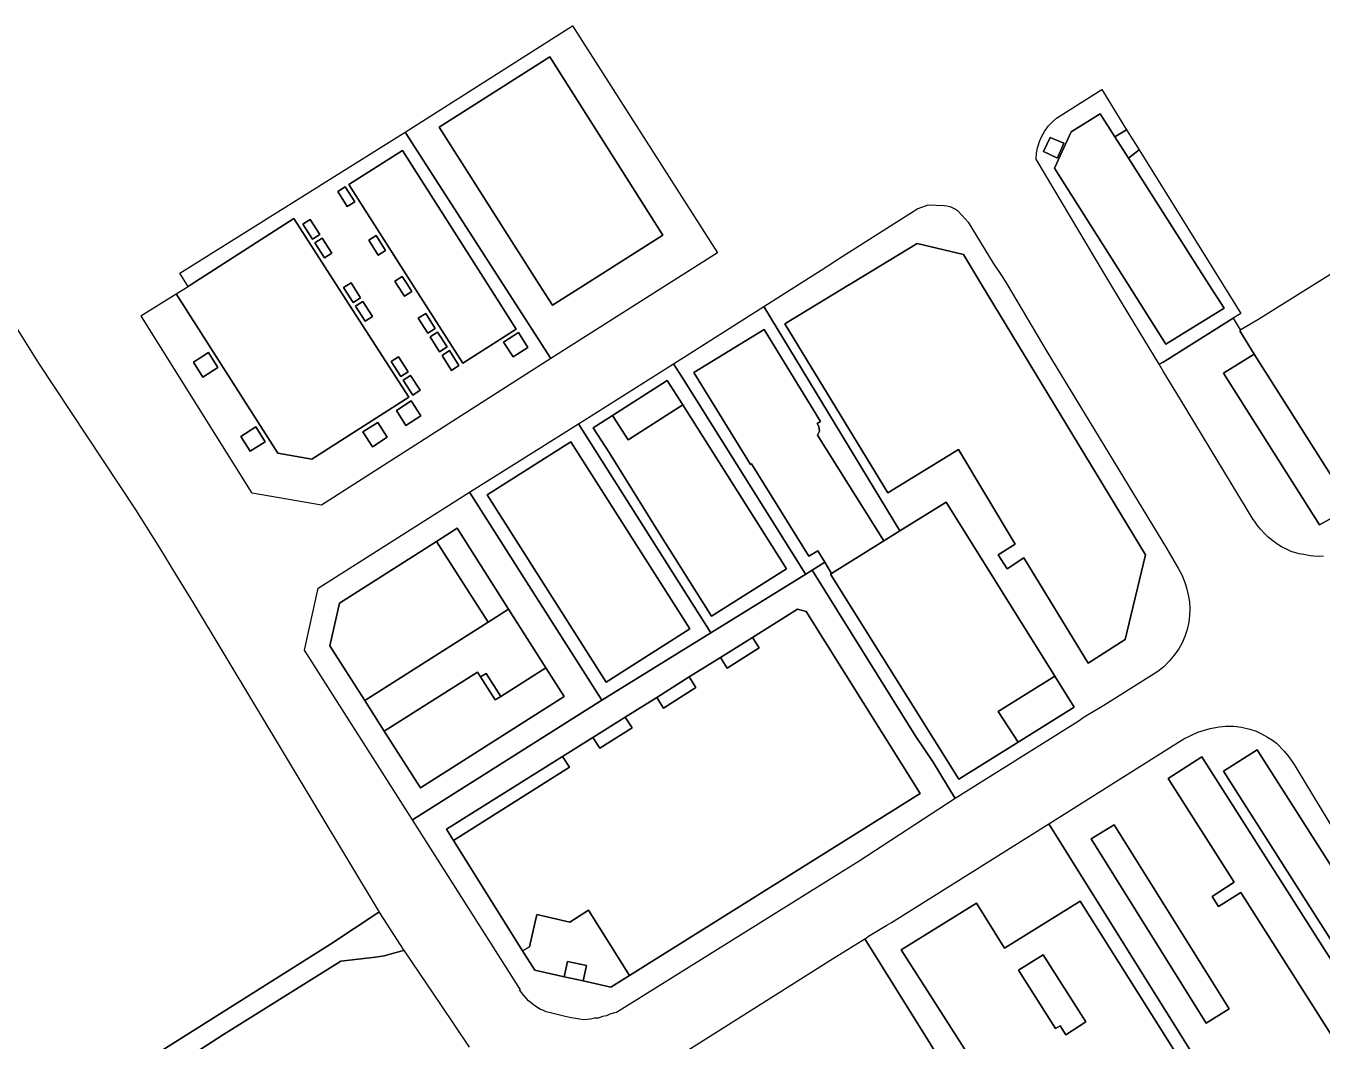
# Model space of a CAD drawing. Header units: millimetres. Extents: x 1888 to 2040, y 1705 to 1894.
# Drawn here: x 1930.5626 to 1930.8554, y 1832.5564 to 1832.7857 of the extents above; entities that cross this region are included whole.
import ezdxf

# ---------------------------------------------------------------- set-up
doc = ezdxf.new("R2010")
doc.units = ezdxf.units.MM

msp = doc.modelspace()

# ---------------------------------------------------------------- linework, layer by layer
for p, q in [((1930.64824, 1832.76168), (1930.68604, 1832.78571)), ((1930.64824, 1832.76168), (1930.68604, 1832.78571)), ((1930.68604, 1832.78571), (1930.71883, 1832.73449)), ((1930.68604, 1832.78571), (1930.71883, 1832.73449)), ((1930.65597, 1832.76284), (1930.68094, 1832.77871)), ((1930.68094, 1832.77871), (1930.65597, 1832.76284)), ((1930.68094, 1832.77871), (1930.7065, 1832.73847)), ((1930.7065, 1832.73847), (1930.68094, 1832.77871)), ((1930.80215, 1832.76919), (1930.8056, 1832.77132)), ((1930.80215, 1832.76919), (1930.8056, 1832.77132)), ((1930.8056, 1832.77132), (1930.81122, 1832.76224)), ((1930.8056, 1832.77132), (1930.81122, 1832.76224)), ((1930.79543, 1832.76488), (1930.80215, 1832.76919)), ((1930.79543, 1832.76488), (1930.80215, 1832.76919)), ((1930.79353, 1832.76308), (1930.79455, 1832.76415)), ((1930.79353, 1832.76308), (1930.79455, 1832.76415)), ((1930.79455, 1832.76415), (1930.79543, 1832.76488)), ((1930.79455, 1832.76415), (1930.79543, 1832.76488)), ((1930.79871, 1832.7618), (1930.80527, 1832.76583)), ((1930.80527, 1832.76583), (1930.79871, 1832.7618)), ((1930.80527, 1832.76583), (1930.80854, 1832.76068)), ((1930.80854, 1832.76068), (1930.80527, 1832.76583)), ((1930.59739, 1832.72989), (1930.64824, 1832.76168)), ((1930.59739, 1832.72989), (1930.64824, 1832.76168)), ((1930.64824, 1832.76168), (1930.67042, 1832.72731)), ((1930.67042, 1832.72731), (1930.64824, 1832.76168)), ((1930.64824, 1832.76168), (1930.67042, 1832.72731)), ((1930.67042, 1832.72731), (1930.64824, 1832.76168)), ((1930.67855, 1832.72731), (1930.65597, 1832.76284)), ((1930.65597, 1832.76284), (1930.67855, 1832.72731)), ((1930.79193, 1832.7605), (1930.7927, 1832.76184)), ((1930.79193, 1832.7605), (1930.7927, 1832.76184)), ((1930.7927, 1832.76184), (1930.79353, 1832.76308)), ((1930.7927, 1832.76184), (1930.79353, 1832.76308)), ((1930.79496, 1832.75355), (1930.79871, 1832.7618)), ((1930.79871, 1832.7618), (1930.79496, 1832.75355)), ((1930.81122, 1832.76224), (1930.80854, 1832.76068)), ((1930.80854, 1832.76068), (1930.81122, 1832.76224)), ((1930.81122, 1832.76224), (1930.81405, 1832.75769)), ((1930.81122, 1832.76224), (1930.81405, 1832.75769)), ((1930.79091, 1832.75695), (1930.79111, 1832.75815)), ((1930.79091, 1832.75695), (1930.79111, 1832.75815)), ((1930.79111, 1832.75815), (1930.79134, 1832.75885)), ((1930.79111, 1832.75815), (1930.79134, 1832.75885)), ((1930.79134, 1832.75885), (1930.79152, 1832.75957)), ((1930.79134, 1832.75885), (1930.79152, 1832.75957)), ((1930.79152, 1832.75957), (1930.79193, 1832.7605)), ((1930.79152, 1832.75957), (1930.79193, 1832.7605)), ((1930.79245, 1832.75738), (1930.79398, 1832.76049)), ((1930.79398, 1832.76049), (1930.79245, 1832.75738)), ((1930.79398, 1832.76049), (1930.79399, 1832.76052)), ((1930.79399, 1832.76052), (1930.79398, 1832.76049)), ((1930.79399, 1832.76052), (1930.79705, 1832.75924)), ((1930.79705, 1832.75924), (1930.79399, 1832.76052)), ((1930.79705, 1832.75924), (1930.79561, 1832.7559)), ((1930.79561, 1832.7559), (1930.79705, 1832.75924)), ((1930.80854, 1832.76068), (1930.81163, 1832.75583)), ((1930.81163, 1832.75583), (1930.80854, 1832.76068)), ((1930.63558, 1832.74992), (1930.64768, 1832.75761)), ((1930.64768, 1832.75761), (1930.63558, 1832.74992)), ((1930.64768, 1832.75761), (1930.66695, 1832.72731)), ((1930.66695, 1832.72731), (1930.64768, 1832.75761)), ((1930.79082, 1832.7556), (1930.79091, 1832.75695)), ((1930.79082, 1832.7556), (1930.79091, 1832.75695)), ((1930.80607, 1832.72996), (1930.79082, 1832.7556)), ((1930.80607, 1832.72996), (1930.79082, 1832.7556)), ((1930.7955, 1832.75594), (1930.79245, 1832.75738)), ((1930.79245, 1832.75738), (1930.7955, 1832.75594)), ((1930.79561, 1832.7559), (1930.7955, 1832.75594)), ((1930.7955, 1832.75594), (1930.79561, 1832.7559)), ((1930.81163, 1832.75583), (1930.81405, 1832.75769)), ((1930.81405, 1832.75769), (1930.81163, 1832.75583)), ((1930.81163, 1832.75583), (1930.82983, 1832.72731)), ((1930.82983, 1832.72731), (1930.81163, 1832.75583)), ((1930.81405, 1832.75769), (1930.83295, 1832.72731)), ((1930.81405, 1832.75769), (1930.83295, 1832.72731)), ((1930.81155, 1832.72731), (1930.79496, 1832.75355)), ((1930.79496, 1832.75355), (1930.81155, 1832.72731)), ((1930.63474, 1832.74938), (1930.63306, 1832.74831)), ((1930.63306, 1832.74831), (1930.63474, 1832.74938)), ((1930.63688, 1832.74601), (1930.63474, 1832.74938)), ((1930.63474, 1832.74938), (1930.63688, 1832.74601)), ((1930.64996, 1832.72731), (1930.63558, 1832.74992)), ((1930.63558, 1832.74992), (1930.64996, 1832.72731)), ((1930.63306, 1832.74831), (1930.6352, 1832.74494)), ((1930.6352, 1832.74494), (1930.63306, 1832.74831)), ((1930.6352, 1832.74494), (1930.63688, 1832.74601)), ((1930.63688, 1832.74601), (1930.6352, 1832.74494)), ((1930.74695, 1832.73366), (1930.76409, 1832.74446)), ((1930.74695, 1832.73366), (1930.76409, 1832.74446)), ((1930.76409, 1832.74446), (1930.76418, 1832.74449)), ((1930.76409, 1832.74446), (1930.76418, 1832.74449)), ((1930.76418, 1832.74449), (1930.76641, 1832.74528)), ((1930.76418, 1832.74449), (1930.76641, 1832.74528)), ((1930.76641, 1832.74528), (1930.77002, 1832.74514)), ((1930.76641, 1832.74528), (1930.77002, 1832.74514)), ((1930.77002, 1832.74514), (1930.77061, 1832.7451)), ((1930.77002, 1832.74514), (1930.77061, 1832.7451)), ((1930.77061, 1832.7451), (1930.77133, 1832.74493)), ((1930.77061, 1832.7451), (1930.77133, 1832.74493)), ((1930.77133, 1832.74493), (1930.77186, 1832.74472)), ((1930.77133, 1832.74493), (1930.77186, 1832.74472)), ((1930.77186, 1832.74472), (1930.7723, 1832.74449)), ((1930.77186, 1832.74472), (1930.7723, 1832.74449)), ((1930.7723, 1832.74449), (1930.7726, 1832.74431)), ((1930.7723, 1832.74449), (1930.7726, 1832.74431)), ((1930.7726, 1832.74431), (1930.77302, 1832.74399)), ((1930.7726, 1832.74431), (1930.77302, 1832.74399)), ((1930.77302, 1832.74399), (1930.77407, 1832.7429)), ((1930.77302, 1832.74399), (1930.77407, 1832.7429)), ((1930.59991, 1832.72731), (1930.62311, 1832.74223)), ((1930.62311, 1832.74223), (1930.59991, 1832.72731)), ((1930.62311, 1832.74223), (1930.63272, 1832.72731)), ((1930.63272, 1832.72731), (1930.62311, 1832.74223)), ((1930.62515, 1832.74091), (1930.62683, 1832.74198)), ((1930.62683, 1832.74198), (1930.62515, 1832.74091)), ((1930.62732, 1832.73754), (1930.62515, 1832.74091)), ((1930.62515, 1832.74091), (1930.62732, 1832.73754)), ((1930.62683, 1832.74198), (1930.629, 1832.73861)), ((1930.629, 1832.73861), (1930.62683, 1832.74198)), ((1930.77407, 1832.7429), (1930.77546, 1832.74137)), ((1930.77407, 1832.7429), (1930.77546, 1832.74137)), ((1930.77546, 1832.74137), (1930.78109, 1832.73214)), ((1930.77546, 1832.74137), (1930.78109, 1832.73214)), ((1930.629, 1832.73861), (1930.62732, 1832.73754)), ((1930.62732, 1832.73754), (1930.629, 1832.73861)), ((1930.62954, 1832.73777), (1930.62786, 1832.7367)), ((1930.62786, 1832.7367), (1930.62954, 1832.73777)), ((1930.63171, 1832.7344), (1930.62954, 1832.73777)), ((1930.62954, 1832.73777), (1930.63171, 1832.7344)), ((1930.64172, 1832.7384), (1930.64004, 1832.73733)), ((1930.64004, 1832.73733), (1930.64172, 1832.7384)), ((1930.64004, 1832.73733), (1930.64219, 1832.73395)), ((1930.64219, 1832.73395), (1930.64004, 1832.73733)), ((1930.64387, 1832.73502), (1930.64172, 1832.7384)), ((1930.64172, 1832.7384), (1930.64387, 1832.73502)), ((1930.7065, 1832.73847), (1930.68895, 1832.72731)), ((1930.68895, 1832.72731), (1930.7065, 1832.73847)), ((1930.62786, 1832.7367), (1930.63003, 1832.73333)), ((1930.63003, 1832.73333), (1930.62786, 1832.7367)), ((1930.63003, 1832.73333), (1930.63171, 1832.7344)), ((1930.63171, 1832.7344), (1930.63003, 1832.73333)), ((1930.64219, 1832.73395), (1930.64387, 1832.73502)), ((1930.64387, 1832.73502), (1930.64219, 1832.73395)), ((1930.71883, 1832.73449), (1930.70751, 1832.72731)), ((1930.71883, 1832.73449), (1930.70751, 1832.72731)), ((1930.74917, 1832.72757), (1930.76396, 1832.73655)), ((1930.76396, 1832.73655), (1930.74917, 1832.72757)), ((1930.76396, 1832.73655), (1930.77436, 1832.73408)), ((1930.77436, 1832.73408), (1930.76396, 1832.73655)), ((1930.74225, 1832.73057), (1930.74695, 1832.73366)), ((1930.74225, 1832.73057), (1930.74695, 1832.73366)), ((1930.77436, 1832.73408), (1930.77847, 1832.72731)), ((1930.77847, 1832.72731), (1930.77436, 1832.73408)), ((1930.78109, 1832.73214), (1930.78327, 1832.72891)), ((1930.78109, 1832.73214), (1930.78327, 1832.72891)), ((1930.59898, 1832.72731), (1930.59739, 1832.72989)), ((1930.59898, 1832.72731), (1930.59739, 1832.72989)), ((1930.64762, 1832.72913), (1930.64594, 1832.72806)), ((1930.64594, 1832.72806), (1930.64762, 1832.72913)), ((1930.64877, 1832.72731), (1930.64762, 1832.72913)), ((1930.64762, 1832.72913), (1930.64877, 1832.72731)), ((1930.73711, 1832.72731), (1930.74225, 1832.73057)), ((1930.73711, 1832.72731), (1930.74225, 1832.73057)), ((1930.78327, 1832.72891), (1930.78422, 1832.72731)), ((1930.78327, 1832.72891), (1930.78422, 1832.72731)), ((1930.80767, 1832.72731), (1930.80607, 1832.72996)), ((1930.80767, 1832.72731), (1930.80607, 1832.72996)), ((1930.85355, 1832.72731), (1930.85773, 1832.72991)), ((1930.85355, 1832.72731), (1930.85773, 1832.72991)), ((1930.59658, 1832.72517), (1930.59924, 1832.72688)), ((1930.59658, 1832.72517), (1930.59924, 1832.72688)), ((1930.59924, 1832.72688), (1930.59898, 1832.72731)), ((1930.59924, 1832.72688), (1930.59898, 1832.72731)), ((1930.59924, 1832.72688), (1930.59991, 1832.72731)), ((1930.59991, 1832.72731), (1930.59924, 1832.72688)), ((1930.63272, 1832.72731), (1930.64912, 1832.70185)), ((1930.64912, 1832.70185), (1930.63272, 1832.72731)), ((1930.63547, 1832.72731), (1930.63436, 1832.7266)), ((1930.63436, 1832.7266), (1930.63547, 1832.72731)), ((1930.63436, 1832.7266), (1930.63652, 1832.72324)), ((1930.63652, 1832.72324), (1930.63436, 1832.7266)), ((1930.63604, 1832.72767), (1930.63547, 1832.72731)), ((1930.63547, 1832.72731), (1930.63604, 1832.72767)), ((1930.63627, 1832.72731), (1930.63604, 1832.72767)), ((1930.63604, 1832.72767), (1930.63627, 1832.72731)), ((1930.6382, 1832.72431), (1930.63627, 1832.72731)), ((1930.63627, 1832.72731), (1930.6382, 1832.72431)), ((1930.64594, 1832.72806), (1930.64642, 1832.72731)), ((1930.64642, 1832.72731), (1930.64594, 1832.72806)), ((1930.64642, 1832.72731), (1930.64809, 1832.72468)), ((1930.64809, 1832.72468), (1930.64642, 1832.72731)), ((1930.64809, 1832.72468), (1930.64977, 1832.72574)), ((1930.64977, 1832.72574), (1930.64809, 1832.72468)), ((1930.64977, 1832.72574), (1930.64877, 1832.72731)), ((1930.64877, 1832.72731), (1930.64977, 1832.72574)), ((1930.66127, 1832.70952), (1930.64996, 1832.72731)), ((1930.64996, 1832.72731), (1930.66127, 1832.70952)), ((1930.66695, 1832.72731), (1930.67337, 1832.71721)), ((1930.67337, 1832.71721), (1930.66695, 1832.72731)), ((1930.67042, 1832.72731), (1930.68119, 1832.71062)), ((1930.68119, 1832.71062), (1930.67042, 1832.72731)), ((1930.67042, 1832.72731), (1930.68119, 1832.71062)), ((1930.68119, 1832.71062), (1930.67042, 1832.72731)), ((1930.68154, 1832.7226), (1930.67855, 1832.72731)), ((1930.67855, 1832.72731), (1930.68154, 1832.7226)), ((1930.70751, 1832.72731), (1930.68119, 1832.71062)), ((1930.70751, 1832.72731), (1930.68119, 1832.71062)), ((1930.68895, 1832.72731), (1930.68154, 1832.7226)), ((1930.68154, 1832.7226), (1930.68895, 1832.72731)), ((1930.72927, 1832.72234), (1930.73711, 1832.72731)), ((1930.72927, 1832.72234), (1930.73711, 1832.72731)), ((1930.73405, 1832.7184), (1930.74867, 1832.72727)), ((1930.74867, 1832.72727), (1930.73405, 1832.7184)), ((1930.74867, 1832.72727), (1930.74874, 1832.72731)), ((1930.74874, 1832.72731), (1930.74867, 1832.72727)), ((1930.74874, 1832.72731), (1930.74917, 1832.72757)), ((1930.74917, 1832.72757), (1930.74874, 1832.72731)), ((1930.77847, 1832.72731), (1930.81549, 1832.66625)), ((1930.81549, 1832.66625), (1930.77847, 1832.72731)), ((1930.78422, 1832.72731), (1930.79323, 1832.71218)), ((1930.78422, 1832.72731), (1930.79323, 1832.71218)), ((1930.81179, 1832.72047), (1930.80767, 1832.72731)), ((1930.81179, 1832.72047), (1930.80767, 1832.72731)), ((1930.82008, 1832.71383), (1930.81155, 1832.72731)), ((1930.81155, 1832.72731), (1930.82008, 1832.71383)), ((1930.82983, 1832.72731), (1930.83324, 1832.72196)), ((1930.83324, 1832.72196), (1930.82983, 1832.72731)), ((1930.83295, 1832.72731), (1930.83701, 1832.72079)), ((1930.83295, 1832.72731), (1930.83701, 1832.72079)), ((1930.84085, 1832.71941), (1930.85355, 1832.72731)), ((1930.84085, 1832.71941), (1930.85355, 1832.72731)), ((1930.5886, 1832.72025), (1930.59658, 1832.72517)), ((1930.5886, 1832.72025), (1930.59658, 1832.72517)), ((1930.61949, 1832.68917), (1930.59658, 1832.72517)), ((1930.59658, 1832.72517), (1930.61949, 1832.68917)), ((1930.63652, 1832.72324), (1930.6382, 1832.72431)), ((1930.6382, 1832.72431), (1930.63652, 1832.72324)), ((1930.63874, 1832.72347), (1930.63706, 1832.7224)), ((1930.63706, 1832.7224), (1930.63874, 1832.72347)), ((1930.64091, 1832.72011), (1930.63874, 1832.72347)), ((1930.63874, 1832.72347), (1930.64091, 1832.72011)), ((1930.5887, 1832.72009), (1930.5886, 1832.72025)), ((1930.5887, 1832.72009), (1930.5886, 1832.72025)), ((1930.61369, 1832.68017), (1930.5887, 1832.72009)), ((1930.61369, 1832.68017), (1930.5887, 1832.72009)), ((1930.63706, 1832.7224), (1930.63922, 1832.71904)), ((1930.63922, 1832.71904), (1930.63706, 1832.7224)), ((1930.63922, 1832.71904), (1930.64091, 1832.72011)), ((1930.64091, 1832.72011), (1930.63922, 1832.71904)), ((1930.65292, 1832.72078), (1930.65124, 1832.71971)), ((1930.65124, 1832.71971), (1930.65292, 1832.72078)), ((1930.65124, 1832.71971), (1930.65338, 1832.71633)), ((1930.65338, 1832.71633), (1930.65124, 1832.71971)), ((1930.65506, 1832.7174), (1930.65292, 1832.72078)), ((1930.65292, 1832.72078), (1930.65506, 1832.7174)), ((1930.70885, 1832.70941), (1930.72927, 1832.72234)), ((1930.70885, 1832.70941), (1930.72927, 1832.72234)), ((1930.76004, 1832.67167), (1930.72927, 1832.72234)), ((1930.72927, 1832.72234), (1930.76004, 1832.67167)), ((1930.76004, 1832.67167), (1930.72927, 1832.72234)), ((1930.72927, 1832.72234), (1930.76004, 1832.67167)), ((1930.81856, 1832.70929), (1930.81179, 1832.72047)), ((1930.81856, 1832.70929), (1930.81179, 1832.72047)), ((1930.83324, 1832.72196), (1930.82008, 1832.71383)), ((1930.82008, 1832.71383), (1930.83324, 1832.72196)), ((1930.83528, 1832.71973), (1930.82043, 1832.7104)), ((1930.82043, 1832.7104), (1930.83528, 1832.71973)), ((1930.83528, 1832.71973), (1930.82043, 1832.7104)), ((1930.82043, 1832.7104), (1930.83528, 1832.71973)), ((1930.83701, 1832.72079), (1930.83528, 1832.71973)), ((1930.83701, 1832.72079), (1930.83528, 1832.71973)), ((1930.83528, 1832.71973), (1930.83691, 1832.71709)), ((1930.83528, 1832.71973), (1930.83691, 1832.71709)), ((1930.56019, 1832.71796), (1930.56544, 1832.70954)), ((1930.56019, 1832.71796), (1930.56544, 1832.70954)), ((1930.65338, 1832.71633), (1930.65506, 1832.7174)), ((1930.65506, 1832.7174), (1930.65338, 1832.71633)), ((1930.67337, 1832.71721), (1930.66127, 1832.70952)), ((1930.66127, 1832.70952), (1930.67337, 1832.71721)), ((1930.7135, 1832.70739), (1930.72934, 1832.71711)), ((1930.72934, 1832.71711), (1930.7135, 1832.70739)), ((1930.72934, 1832.71711), (1930.74211, 1832.69639)), ((1930.74211, 1832.69639), (1930.72934, 1832.71711)), ((1930.7573, 1832.68022), (1930.73405, 1832.7184)), ((1930.73405, 1832.7184), (1930.7573, 1832.68022)), ((1930.83677, 1832.71686), (1930.83696, 1832.71699)), ((1930.83696, 1832.71699), (1930.83677, 1832.71686)), ((1930.84008, 1832.71155), (1930.83677, 1832.71686)), ((1930.83677, 1832.71686), (1930.84008, 1832.71155)), ((1930.83691, 1832.71709), (1930.84085, 1832.71941)), ((1930.83691, 1832.71709), (1930.84085, 1832.71941)), ((1930.83696, 1832.71699), (1930.83691, 1832.71709)), ((1930.83691, 1832.71709), (1930.83696, 1832.71699)), ((1930.6556, 1832.71656), (1930.65392, 1832.71549)), ((1930.65392, 1832.71549), (1930.6556, 1832.71656)), ((1930.65392, 1832.71549), (1930.65606, 1832.71213)), ((1930.65606, 1832.71213), (1930.65392, 1832.71549)), ((1930.65775, 1832.71319), (1930.6556, 1832.71656)), ((1930.6556, 1832.71656), (1930.65775, 1832.71319)), ((1930.67385, 1832.71646), (1930.67048, 1832.71431)), ((1930.67048, 1832.71431), (1930.67385, 1832.71646)), ((1930.67048, 1832.71431), (1930.67264, 1832.71094)), ((1930.67264, 1832.71094), (1930.67048, 1832.71431)), ((1930.67601, 1832.71309), (1930.67385, 1832.71646)), ((1930.67385, 1832.71646), (1930.67601, 1832.71309)), ((1930.60383, 1832.71193), (1930.60045, 1832.70978)), ((1930.60045, 1832.70978), (1930.60383, 1832.71193)), ((1930.60598, 1832.70855), (1930.60383, 1832.71193)), ((1930.60383, 1832.71193), (1930.60598, 1832.70855)), ((1930.6468, 1832.71097), (1930.64511, 1832.70989)), ((1930.64511, 1832.70989), (1930.6468, 1832.71097)), ((1930.64897, 1832.7076), (1930.6468, 1832.71097)), ((1930.6468, 1832.71097), (1930.64897, 1832.7076)), ((1930.65606, 1832.71213), (1930.65775, 1832.71319)), ((1930.65775, 1832.71319), (1930.65606, 1832.71213)), ((1930.65829, 1832.71236), (1930.6566, 1832.71128)), ((1930.6566, 1832.71128), (1930.65829, 1832.71236)), ((1930.6566, 1832.71128), (1930.65874, 1832.70791)), ((1930.65874, 1832.70791), (1930.6566, 1832.71128)), ((1930.66043, 1832.70899), (1930.65829, 1832.71236)), ((1930.65829, 1832.71236), (1930.66043, 1832.70899)), ((1930.67264, 1832.71094), (1930.67601, 1832.71309)), ((1930.67601, 1832.71309), (1930.67264, 1832.71094)), ((1930.79323, 1832.71218), (1930.82024, 1832.66773)), ((1930.79323, 1832.71218), (1930.82024, 1832.66773)), ((1930.84008, 1832.71155), (1930.83315, 1832.70728)), ((1930.83315, 1832.70728), (1930.84008, 1832.71155)), ((1930.86196, 1832.67697), (1930.84008, 1832.71155)), ((1930.84008, 1832.71155), (1930.86196, 1832.67697)), ((1930.56544, 1832.70954), (1930.5873, 1832.67654)), ((1930.56544, 1832.70954), (1930.5873, 1832.67654)), ((1930.60045, 1832.70978), (1930.6026, 1832.7064)), ((1930.6026, 1832.7064), (1930.60045, 1832.70978)), ((1930.6026, 1832.7064), (1930.60598, 1832.70855)), ((1930.60598, 1832.70855), (1930.6026, 1832.7064)), ((1930.68119, 1832.71062), (1930.62937, 1832.67745)), ((1930.68119, 1832.71062), (1930.62937, 1832.67745)), ((1930.64511, 1832.70989), (1930.64728, 1832.70653)), ((1930.64728, 1832.70653), (1930.64511, 1832.70989)), ((1930.65874, 1832.70791), (1930.66043, 1832.70899)), ((1930.66043, 1832.70899), (1930.65874, 1832.70791)), ((1930.68745, 1832.69585), (1930.70885, 1832.70941)), ((1930.68745, 1832.69585), (1930.70885, 1832.70941)), ((1930.70885, 1832.70941), (1930.71094, 1832.70623)), ((1930.71094, 1832.70623), (1930.70885, 1832.70941)), ((1930.70885, 1832.70941), (1930.71094, 1832.70623)), ((1930.71094, 1832.70623), (1930.70885, 1832.70941)), ((1930.81948, 1832.70973), (1930.81856, 1832.70929)), ((1930.81856, 1832.70929), (1930.81948, 1832.70973)), ((1930.81948, 1832.70973), (1930.81856, 1832.70929)), ((1930.81856, 1832.70929), (1930.81948, 1832.70973)), ((1930.8195, 1832.7077), (1930.81856, 1832.70929)), ((1930.8195, 1832.7077), (1930.81856, 1832.70929)), ((1930.82043, 1832.7104), (1930.81948, 1832.70973)), ((1930.81948, 1832.70973), (1930.82043, 1832.7104)), ((1930.82043, 1832.7104), (1930.81948, 1832.70973)), ((1930.81948, 1832.70973), (1930.82043, 1832.7104)), ((1930.64728, 1832.70653), (1930.64897, 1832.7076)), ((1930.64897, 1832.7076), (1930.64728, 1832.70653)), ((1930.64951, 1832.70677), (1930.64782, 1832.70569)), ((1930.64782, 1832.70569), (1930.64951, 1832.70677)), ((1930.64782, 1832.70569), (1930.64998, 1832.70233)), ((1930.64998, 1832.70233), (1930.64782, 1832.70569)), ((1930.65167, 1832.70341), (1930.64951, 1832.70677)), ((1930.64951, 1832.70677), (1930.65167, 1832.70341)), ((1930.69508, 1832.69772), (1930.70747, 1832.70562)), ((1930.70747, 1832.70562), (1930.69508, 1832.69772)), ((1930.70747, 1832.70562), (1930.71097, 1832.70009)), ((1930.71097, 1832.70009), (1930.70747, 1832.70562)), ((1930.71094, 1832.70623), (1930.73859, 1832.66204)), ((1930.73859, 1832.66204), (1930.71094, 1832.70623)), ((1930.71094, 1832.70623), (1930.73859, 1832.66204)), ((1930.73859, 1832.66204), (1930.71094, 1832.70623)), ((1930.72626, 1832.68668), (1930.7135, 1832.70739)), ((1930.7135, 1832.70739), (1930.72626, 1832.68668)), ((1930.82344, 1832.70136), (1930.8195, 1832.7077)), ((1930.82344, 1832.70136), (1930.8195, 1832.7077)), ((1930.83315, 1832.70728), (1930.85483, 1832.673)), ((1930.85483, 1832.673), (1930.83315, 1832.70728)), ((1930.64998, 1832.70233), (1930.65167, 1832.70341)), ((1930.65167, 1832.70341), (1930.64998, 1832.70233)), ((1930.64912, 1832.70185), (1930.62717, 1832.68782)), ((1930.62717, 1832.68782), (1930.64912, 1832.70185)), ((1930.64966, 1832.70101), (1930.64629, 1832.69886)), ((1930.64629, 1832.69886), (1930.64966, 1832.70101)), ((1930.65181, 1832.69764), (1930.64966, 1832.70101)), ((1930.64966, 1832.70101), (1930.65181, 1832.69764)), ((1930.69862, 1832.69225), (1930.71097, 1832.70009)), ((1930.71097, 1832.70009), (1930.69862, 1832.69225)), ((1930.71097, 1832.70009), (1930.7344, 1832.66308)), ((1930.7344, 1832.66308), (1930.71097, 1832.70009)), ((1930.83985, 1832.67421), (1930.82344, 1832.70136)), ((1930.83985, 1832.67421), (1930.82344, 1832.70136)), ((1930.64629, 1832.69886), (1930.64844, 1832.69549)), ((1930.64844, 1832.69549), (1930.64629, 1832.69886)), ((1930.64844, 1832.69549), (1930.65181, 1832.69764)), ((1930.65181, 1832.69764), (1930.64844, 1832.69549)), ((1930.69072, 1832.69494), (1930.69508, 1832.69772)), ((1930.69508, 1832.69772), (1930.69072, 1832.69494)), ((1930.69508, 1832.69772), (1930.69862, 1832.69225)), ((1930.69862, 1832.69225), (1930.69508, 1832.69772)), ((1930.74211, 1832.69639), (1930.74133, 1832.69591)), ((1930.74133, 1832.69591), (1930.74211, 1832.69639)), ((1930.61451, 1832.69515), (1930.61113, 1832.693)), ((1930.61113, 1832.693), (1930.61451, 1832.69515)), ((1930.61665, 1832.69178), (1930.61451, 1832.69515)), ((1930.61451, 1832.69515), (1930.61665, 1832.69178)), ((1930.64208, 1832.69616), (1930.63871, 1832.69401)), ((1930.63871, 1832.69401), (1930.64208, 1832.69616)), ((1930.63871, 1832.69401), (1930.64086, 1832.69064)), ((1930.64086, 1832.69064), (1930.63871, 1832.69401)), ((1930.64423, 1832.69279), (1930.64208, 1832.69616)), ((1930.64208, 1832.69616), (1930.64423, 1832.69279)), ((1930.66282, 1832.6804), (1930.68745, 1832.69585)), ((1930.66282, 1832.6804), (1930.68745, 1832.69585)), ((1930.68745, 1832.69585), (1930.7173, 1832.6486)), ((1930.7173, 1832.6486), (1930.68745, 1832.69585)), ((1930.68745, 1832.69585), (1930.7173, 1832.6486)), ((1930.7173, 1832.6486), (1930.68745, 1832.69585)), ((1930.69433, 1832.68937), (1930.69072, 1832.69494)), ((1930.69072, 1832.69494), (1930.69433, 1832.68937)), ((1930.74133, 1832.69591), (1930.74172, 1832.69523)), ((1930.74172, 1832.69523), (1930.74133, 1832.69591)), ((1930.74184, 1832.69419), (1930.74144, 1832.69325)), ((1930.74144, 1832.69325), (1930.74184, 1832.69419)), ((1930.74172, 1832.69523), (1930.74184, 1832.69419)), ((1930.74184, 1832.69419), (1930.74172, 1832.69523)), ((1930.61113, 1832.693), (1930.61327, 1832.68963)), ((1930.61327, 1832.68963), (1930.61113, 1832.693)), ((1930.61327, 1832.68963), (1930.61665, 1832.69178)), ((1930.61665, 1832.69178), (1930.61327, 1832.68963)), ((1930.64086, 1832.69064), (1930.64423, 1832.69279)), ((1930.64423, 1832.69279), (1930.64086, 1832.69064)), ((1930.66676, 1832.6798), (1930.68569, 1832.69179)), ((1930.68569, 1832.69179), (1930.66676, 1832.6798)), ((1930.68569, 1832.69179), (1930.7126, 1832.64949)), ((1930.7126, 1832.64949), (1930.68569, 1832.69179)), ((1930.74144, 1832.69325), (1930.75641, 1832.6694)), ((1930.75641, 1832.6694), (1930.74144, 1832.69325)), ((1930.62717, 1832.68782), (1930.61949, 1832.68917)), ((1930.61949, 1832.68917), (1930.62717, 1832.68782)), ((1930.70581, 1832.67093), (1930.69433, 1832.68937)), ((1930.69433, 1832.68937), (1930.70581, 1832.67093)), ((1930.77327, 1832.69), (1930.7573, 1832.68022)), ((1930.7573, 1832.68022), (1930.77327, 1832.69)), ((1930.78608, 1832.66866), (1930.77327, 1832.69)), ((1930.77327, 1832.69), (1930.78608, 1832.66866)), ((1930.72649, 1832.68682), (1930.72626, 1832.68668)), ((1930.72626, 1832.68668), (1930.72649, 1832.68682)), ((1930.73947, 1832.66592), (1930.72649, 1832.68682)), ((1930.72649, 1832.68682), (1930.73947, 1832.66592)), ((1930.62937, 1832.67745), (1930.61369, 1832.68017)), ((1930.62937, 1832.67745), (1930.61369, 1832.68017)), ((1930.62863, 1832.6587), (1930.66282, 1832.6804)), ((1930.62863, 1832.6587), (1930.66282, 1832.6804)), ((1930.66282, 1832.6804), (1930.67727, 1832.65764)), ((1930.67727, 1832.65764), (1930.66282, 1832.6804)), ((1930.66282, 1832.6804), (1930.67727, 1832.65764)), ((1930.67727, 1832.65764), (1930.66282, 1832.6804)), ((1930.6937, 1832.63746), (1930.66676, 1832.6798)), ((1930.66676, 1832.6798), (1930.6937, 1832.63746)), ((1930.5873, 1832.67654), (1930.59277, 1832.66784)), ((1930.5873, 1832.67654), (1930.59277, 1832.66784)), ((1930.76004, 1832.67167), (1930.77049, 1832.67816)), ((1930.77049, 1832.67816), (1930.76004, 1832.67167)), ((1930.77049, 1832.67816), (1930.79502, 1832.63885)), ((1930.79502, 1832.63885), (1930.77049, 1832.67816)), ((1930.85483, 1832.673), (1930.86196, 1832.67697)), ((1930.86196, 1832.67697), (1930.85483, 1832.673)), ((1930.84017, 1832.67376), (1930.83985, 1832.67421)), ((1930.84017, 1832.67376), (1930.83985, 1832.67421)), ((1930.8407, 1832.67297), (1930.84017, 1832.67376)), ((1930.8407, 1832.67297), (1930.84017, 1832.67376)), ((1930.84146, 1832.67202), (1930.8407, 1832.67297)), ((1930.84146, 1832.67202), (1930.8407, 1832.67297)), ((1930.65538, 1832.66928), (1930.66002, 1832.67223)), ((1930.66002, 1832.67223), (1930.65538, 1832.66928)), ((1930.66002, 1832.67223), (1930.67164, 1832.65398)), ((1930.67164, 1832.65398), (1930.66002, 1832.67223)), ((1930.71748, 1832.65236), (1930.70581, 1832.67093)), ((1930.70581, 1832.67093), (1930.71748, 1832.65236)), ((1930.75641, 1832.6694), (1930.76004, 1832.67167)), ((1930.76004, 1832.67167), (1930.75641, 1832.6694)), ((1930.75641, 1832.6694), (1930.76004, 1832.67167)), ((1930.76004, 1832.67167), (1930.75641, 1832.6694)), ((1930.84245, 1832.67096), (1930.84146, 1832.67202)), ((1930.84245, 1832.67096), (1930.84146, 1832.67202)), ((1930.84322, 1832.67024), (1930.84245, 1832.67096)), ((1930.84322, 1832.67024), (1930.84245, 1832.67096)), ((1930.84425, 1832.6694), (1930.84322, 1832.67024)), ((1930.84425, 1832.6694), (1930.84322, 1832.67024)), ((1930.59277, 1832.66784), (1930.59665, 1832.66147)), ((1930.59277, 1832.66784), (1930.59665, 1832.66147)), ((1930.63341, 1832.65534), (1930.65538, 1832.66928)), ((1930.65538, 1832.66928), (1930.63341, 1832.65534)), ((1930.65538, 1832.66928), (1930.66699, 1832.65103)), ((1930.66699, 1832.65103), (1930.65538, 1832.66928)), ((1930.74151, 1832.66715), (1930.73947, 1832.66592)), ((1930.73947, 1832.66592), (1930.74151, 1832.66715)), ((1930.74304, 1832.66462), (1930.74151, 1832.66715)), ((1930.74151, 1832.66715), (1930.74304, 1832.66462)), ((1930.74461, 1832.66204), (1930.75641, 1832.6694)), ((1930.75641, 1832.6694), (1930.74461, 1832.66204)), ((1930.74461, 1832.66204), (1930.75641, 1832.6694)), ((1930.75641, 1832.6694), (1930.74461, 1832.66204)), ((1930.78224, 1832.66625), (1930.78608, 1832.66866)), ((1930.78608, 1832.66866), (1930.78224, 1832.66625)), ((1930.82024, 1832.66773), (1930.82295, 1832.66306)), ((1930.82024, 1832.66773), (1930.82295, 1832.66306)), ((1930.84538, 1832.66855), (1930.84425, 1832.6694)), ((1930.84538, 1832.66855), (1930.84425, 1832.6694)), ((1930.84619, 1832.66806), (1930.84538, 1832.66855)), ((1930.84619, 1832.66806), (1930.84538, 1832.66855)), ((1930.84719, 1832.66756), (1930.84619, 1832.66806)), ((1930.84719, 1832.66756), (1930.84619, 1832.66806)), ((1930.84841, 1832.66699), (1930.84719, 1832.66756)), ((1930.84841, 1832.66699), (1930.84719, 1832.66756)), ((1930.7402, 1832.66281), (1930.74304, 1832.66462)), ((1930.74304, 1832.66462), (1930.7402, 1832.66281)), ((1930.7402, 1832.66281), (1930.74304, 1832.66462)), ((1930.74304, 1832.66462), (1930.7402, 1832.66281)), ((1930.74304, 1832.66462), (1930.74461, 1832.66204)), ((1930.74461, 1832.66204), (1930.74304, 1832.66462)), ((1930.74304, 1832.66462), (1930.74461, 1832.66204)), ((1930.74461, 1832.66204), (1930.74304, 1832.66462)), ((1930.78427, 1832.66309), (1930.78224, 1832.66625)), ((1930.78224, 1832.66625), (1930.78427, 1832.66309)), ((1930.78805, 1832.66553), (1930.78427, 1832.66309)), ((1930.78427, 1832.66309), (1930.78805, 1832.66553)), ((1930.80252, 1832.64175), (1930.78805, 1832.66553)), ((1930.78805, 1832.66553), (1930.80252, 1832.64175)), ((1930.81549, 1832.66625), (1930.81092, 1832.64714)), ((1930.81092, 1832.64714), (1930.81549, 1832.66625)), ((1930.84914, 1832.66676), (1930.84841, 1832.66699)), ((1930.84914, 1832.66676), (1930.84841, 1832.66699)), ((1930.85022, 1832.6665), (1930.84914, 1832.66676)), ((1930.85022, 1832.6665), (1930.84914, 1832.66676)), ((1930.85126, 1832.66632), (1930.85022, 1832.6665)), ((1930.85126, 1832.66632), (1930.85022, 1832.6665)), ((1930.85269, 1832.66604), (1930.85126, 1832.66632)), ((1930.85269, 1832.66604), (1930.85126, 1832.66632)), ((1930.8535, 1832.66597), (1930.85269, 1832.66604)), ((1930.8535, 1832.66597), (1930.85269, 1832.66604)), ((1930.85477, 1832.66589), (1930.8535, 1832.66597)), ((1930.85477, 1832.66589), (1930.8535, 1832.66597)), ((1930.85567, 1832.66591), (1930.85477, 1832.66589)), ((1930.85567, 1832.66591), (1930.85477, 1832.66589)), ((1930.59665, 1832.66147), (1930.60036, 1832.65538)), ((1930.59665, 1832.66147), (1930.60036, 1832.65538)), ((1930.7173, 1832.6486), (1930.73877, 1832.66191)), ((1930.73877, 1832.66191), (1930.7173, 1832.6486)), ((1930.7173, 1832.6486), (1930.73877, 1832.66191)), ((1930.73877, 1832.66191), (1930.7173, 1832.6486)), ((1930.7344, 1832.66308), (1930.71748, 1832.65236)), ((1930.71748, 1832.65236), (1930.7344, 1832.66308)), ((1930.73859, 1832.66204), (1930.73877, 1832.66191)), ((1930.73877, 1832.66191), (1930.73859, 1832.66204)), ((1930.73859, 1832.66204), (1930.73877, 1832.66191)), ((1930.73877, 1832.66191), (1930.73859, 1832.66204)), ((1930.73877, 1832.66191), (1930.7402, 1832.66281)), ((1930.7402, 1832.66281), (1930.73877, 1832.66191)), ((1930.73877, 1832.66191), (1930.7402, 1832.66281)), ((1930.7402, 1832.66281), (1930.73877, 1832.66191)), ((1930.7402, 1832.66281), (1930.76345, 1832.62543)), ((1930.76345, 1832.62543), (1930.7402, 1832.66281)), ((1930.7402, 1832.66281), (1930.76345, 1832.62543)), ((1930.76345, 1832.62543), (1930.7402, 1832.66281)), ((1930.74433, 1832.66187), (1930.74461, 1832.66204)), ((1930.74461, 1832.66204), (1930.74433, 1832.66187)), ((1930.77333, 1832.61553), (1930.74433, 1832.66187)), ((1930.74433, 1832.66187), (1930.77333, 1832.61553)), ((1930.82295, 1832.66306), (1930.82368, 1832.66172)), ((1930.82295, 1832.66306), (1930.82368, 1832.66172)), ((1930.82368, 1832.66172), (1930.8243, 1832.66025)), ((1930.82368, 1832.66172), (1930.8243, 1832.66025)), ((1930.6255, 1832.6447), (1930.62863, 1832.6587)), ((1930.6255, 1832.6447), (1930.62863, 1832.6587)), ((1930.8243, 1832.66025), (1930.82479, 1832.65875)), ((1930.8243, 1832.66025), (1930.82479, 1832.65875)), ((1930.82479, 1832.65875), (1930.82516, 1832.6572)), ((1930.82479, 1832.65875), (1930.82516, 1832.6572)), ((1930.60036, 1832.65538), (1930.64239, 1832.58555)), ((1930.60036, 1832.65538), (1930.64239, 1832.58555)), ((1930.63126, 1832.64571), (1930.63341, 1832.65534)), ((1930.63341, 1832.65534), (1930.63126, 1832.64571)), ((1930.67727, 1832.65764), (1930.69271, 1832.63338)), ((1930.69271, 1832.63338), (1930.67727, 1832.65764)), ((1930.67727, 1832.65764), (1930.69271, 1832.63338)), ((1930.69271, 1832.63338), (1930.67727, 1832.65764)), ((1930.82516, 1832.6572), (1930.8254, 1832.65559)), ((1930.82516, 1832.6572), (1930.8254, 1832.65559)), ((1930.8254, 1832.65559), (1930.82549, 1832.65396)), ((1930.8254, 1832.65559), (1930.82549, 1832.65396)), ((1930.66699, 1832.65103), (1930.67164, 1832.65398)), ((1930.67164, 1832.65398), (1930.66699, 1832.65103)), ((1930.67164, 1832.65398), (1930.68008, 1832.64071)), ((1930.68008, 1832.64071), (1930.67164, 1832.65398)), ((1930.7267, 1832.64759), (1930.73687, 1832.65396)), ((1930.73687, 1832.65396), (1930.7267, 1832.64759)), ((1930.73687, 1832.65396), (1930.73888, 1832.65345)), ((1930.73888, 1832.65345), (1930.73687, 1832.65396)), ((1930.73888, 1832.65345), (1930.76461, 1832.61234)), ((1930.76461, 1832.61234), (1930.73888, 1832.65345)), ((1930.82545, 1832.6525), (1930.82526, 1832.65104)), ((1930.82545, 1832.6525), (1930.82526, 1832.65104)), ((1930.82549, 1832.65396), (1930.82545, 1832.6525)), ((1930.82549, 1832.65396), (1930.82545, 1832.6525)), ((1930.63913, 1832.63335), (1930.66699, 1832.65103)), ((1930.66699, 1832.65103), (1930.63913, 1832.63335)), ((1930.7126, 1832.64949), (1930.6937, 1832.63746)), ((1930.6937, 1832.63746), (1930.7126, 1832.64949)), ((1930.82526, 1832.65104), (1930.82489, 1832.64941)), ((1930.82526, 1832.65104), (1930.82489, 1832.64941)), ((1930.69271, 1832.63338), (1930.7173, 1832.6486)), ((1930.7173, 1832.6486), (1930.69271, 1832.63338)), ((1930.69271, 1832.63338), (1930.7173, 1832.6486)), ((1930.7173, 1832.6486), (1930.69271, 1832.63338)), ((1930.7267, 1832.64759), (1930.7195, 1832.64307)), ((1930.7195, 1832.64307), (1930.7267, 1832.64759)), ((1930.72821, 1832.6452), (1930.7267, 1832.64759)), ((1930.7267, 1832.64759), (1930.72821, 1832.6452)), ((1930.81092, 1832.64714), (1930.80252, 1832.64175)), ((1930.80252, 1832.64175), (1930.81092, 1832.64714)), ((1930.82437, 1832.64782), (1930.82375, 1832.64638)), ((1930.82437, 1832.64782), (1930.82375, 1832.64638)), ((1930.82489, 1832.64941), (1930.82437, 1832.64782)), ((1930.82489, 1832.64941), (1930.82437, 1832.64782)), ((1930.6499, 1832.60636), (1930.6255, 1832.6447)), ((1930.6499, 1832.60636), (1930.6255, 1832.6447)), ((1930.63913, 1832.63335), (1930.63126, 1832.64571)), ((1930.63126, 1832.64571), (1930.63913, 1832.63335)), ((1930.72103, 1832.64066), (1930.72821, 1832.6452)), ((1930.72821, 1832.6452), (1930.72103, 1832.64066)), ((1930.82299, 1832.64501), (1930.822, 1832.64357)), ((1930.82299, 1832.64501), (1930.822, 1832.64357)), ((1930.82375, 1832.64638), (1930.82299, 1832.64501)), ((1930.82375, 1832.64638), (1930.82299, 1832.64501)), ((1930.68008, 1832.64071), (1930.66987, 1832.63424)), ((1930.66987, 1832.63424), (1930.68008, 1832.64071)), ((1930.68008, 1832.64071), (1930.68421, 1832.63422)), ((1930.68421, 1832.63422), (1930.68008, 1832.64071)), ((1930.71243, 1832.63865), (1930.7195, 1832.64307)), ((1930.7195, 1832.64307), (1930.71243, 1832.63865)), ((1930.7195, 1832.64307), (1930.72103, 1832.64066)), ((1930.72103, 1832.64066), (1930.7195, 1832.64307)), ((1930.81964, 1832.64097), (1930.8183, 1832.63985)), ((1930.81964, 1832.64097), (1930.8183, 1832.63985)), ((1930.82088, 1832.64222), (1930.81964, 1832.64097)), ((1930.82088, 1832.64222), (1930.81964, 1832.64097)), ((1930.822, 1832.64357), (1930.82088, 1832.64222)), ((1930.822, 1832.64357), (1930.82088, 1832.64222)), ((1930.66463, 1832.63976), (1930.64356, 1832.62639)), ((1930.64356, 1832.62639), (1930.66463, 1832.63976)), ((1930.66532, 1832.63867), (1930.66463, 1832.63976)), ((1930.66463, 1832.63976), (1930.66532, 1832.63867)), ((1930.66532, 1832.63867), (1930.66655, 1832.63945)), ((1930.66655, 1832.63945), (1930.66532, 1832.63867)), ((1930.66864, 1832.63346), (1930.66532, 1832.63867)), ((1930.66532, 1832.63867), (1930.66864, 1832.63346)), ((1930.66655, 1832.63945), (1930.66987, 1832.63424)), ((1930.66987, 1832.63424), (1930.66655, 1832.63945)), ((1930.71243, 1832.63865), (1930.70511, 1832.63405)), ((1930.70511, 1832.63405), (1930.71243, 1832.63865)), ((1930.71395, 1832.63624), (1930.71243, 1832.63865)), ((1930.71243, 1832.63865), (1930.71395, 1832.63624)), ((1930.79502, 1832.63885), (1930.78221, 1832.63082)), ((1930.78221, 1832.63082), (1930.79502, 1832.63885)), ((1930.79502, 1832.63885), (1930.7994, 1832.63184)), ((1930.7994, 1832.63184), (1930.79502, 1832.63885)), ((1930.8183, 1832.63985), (1930.80609, 1832.63223)), ((1930.8183, 1832.63985), (1930.80609, 1832.63223)), ((1930.70664, 1832.63162), (1930.71395, 1832.63624)), ((1930.71395, 1832.63624), (1930.70664, 1832.63162)), ((1930.64356, 1832.62639), (1930.63913, 1832.63335)), ((1930.63913, 1832.63335), (1930.64356, 1832.62639)), ((1930.6499, 1832.60636), (1930.69271, 1832.63338)), ((1930.69271, 1832.63338), (1930.6499, 1832.60636)), ((1930.6499, 1832.60636), (1930.69271, 1832.63338)), ((1930.69271, 1832.63338), (1930.6499, 1832.60636)), ((1930.68421, 1832.63422), (1930.65171, 1832.61358)), ((1930.65171, 1832.61358), (1930.68421, 1832.63422)), ((1930.66987, 1832.63424), (1930.66864, 1832.63346)), ((1930.66864, 1832.63346), (1930.66987, 1832.63424)), ((1930.69799, 1832.6296), (1930.70511, 1832.63405)), ((1930.70511, 1832.63405), (1930.69799, 1832.6296)), ((1930.70511, 1832.63405), (1930.70664, 1832.63162)), ((1930.70664, 1832.63162), (1930.70511, 1832.63405)), ((1930.80609, 1832.63223), (1930.80165, 1832.62958)), ((1930.80609, 1832.63223), (1930.80165, 1832.62958)), ((1930.69068, 1832.625), (1930.69799, 1832.6296)), ((1930.69799, 1832.6296), (1930.69068, 1832.625)), ((1930.69799, 1832.6296), (1930.69954, 1832.62716)), ((1930.69954, 1832.62716), (1930.69799, 1832.6296)), ((1930.78221, 1832.63082), (1930.78677, 1832.62394)), ((1930.78677, 1832.62394), (1930.78221, 1832.63082)), ((1930.7994, 1832.63184), (1930.78677, 1832.62394)), ((1930.78677, 1832.62394), (1930.7994, 1832.63184)), ((1930.80165, 1832.62958), (1930.80028, 1832.62863)), ((1930.80165, 1832.62958), (1930.80028, 1832.62863)), ((1930.65171, 1832.61358), (1930.64356, 1832.62639)), ((1930.64356, 1832.62639), (1930.65171, 1832.61358)), ((1930.69954, 1832.62716), (1930.69223, 1832.62255)), ((1930.69223, 1832.62255), (1930.69954, 1832.62716)), ((1930.80028, 1832.62863), (1930.77251, 1832.61119)), ((1930.80028, 1832.62863), (1930.77251, 1832.61119)), ((1930.82416, 1832.62469), (1930.82733, 1832.62619)), ((1930.82416, 1832.62469), (1930.82733, 1832.62619)), ((1930.82733, 1832.62619), (1930.82885, 1832.62666)), ((1930.82733, 1832.62619), (1930.82885, 1832.62666)), ((1930.82885, 1832.62666), (1930.83008, 1832.62698)), ((1930.82885, 1832.62666), (1930.83008, 1832.62698)), ((1930.83008, 1832.62698), (1930.83214, 1832.62737)), ((1930.83008, 1832.62698), (1930.83214, 1832.62737)), ((1930.83214, 1832.62737), (1930.83367, 1832.62754)), ((1930.83214, 1832.62737), (1930.83367, 1832.62754)), ((1930.83367, 1832.62754), (1930.83542, 1832.62751)), ((1930.83367, 1832.62754), (1930.83542, 1832.62751)), ((1930.83542, 1832.62751), (1930.83721, 1832.62734)), ((1930.83542, 1832.62751), (1930.83721, 1832.62734)), ((1930.83721, 1832.62734), (1930.83906, 1832.62688)), ((1930.83721, 1832.62734), (1930.83906, 1832.62688)), ((1930.83906, 1832.62688), (1930.8405, 1832.62641)), ((1930.83906, 1832.62688), (1930.8405, 1832.62641)), ((1930.8405, 1832.62641), (1930.84167, 1832.62583)), ((1930.8405, 1832.62641), (1930.84167, 1832.62583)), ((1930.68382, 1832.6207), (1930.69068, 1832.625)), ((1930.69068, 1832.625), (1930.68382, 1832.6207)), ((1930.69223, 1832.62255), (1930.69068, 1832.625)), ((1930.69068, 1832.625), (1930.69223, 1832.62255)), ((1930.76345, 1832.62543), (1930.76751, 1832.61943)), ((1930.76751, 1832.61943), (1930.76345, 1832.62543)), ((1930.76345, 1832.62543), (1930.76751, 1832.61943)), ((1930.76751, 1832.61943), (1930.76345, 1832.62543)), ((1930.78677, 1832.62394), (1930.77333, 1832.61553)), ((1930.77333, 1832.61553), (1930.78677, 1832.62394)), ((1930.79366, 1832.60547), (1930.82237, 1832.62352)), ((1930.79366, 1832.60547), (1930.82237, 1832.62352)), ((1930.82237, 1832.62352), (1930.82416, 1832.62469)), ((1930.82237, 1832.62352), (1930.82416, 1832.62469)), ((1930.84167, 1832.62583), (1930.84306, 1832.62508)), ((1930.84167, 1832.62583), (1930.84306, 1832.62508)), ((1930.84306, 1832.62508), (1930.84418, 1832.62438)), ((1930.84306, 1832.62508), (1930.84418, 1832.62438)), ((1930.84418, 1832.62438), (1930.84506, 1832.62368)), ((1930.84418, 1832.62438), (1930.84506, 1832.62368)), ((1930.84506, 1832.62368), (1930.84679, 1832.62192)), ((1930.84506, 1832.62368), (1930.84679, 1832.62192)), ((1930.68382, 1832.6207), (1930.65762, 1832.60427)), ((1930.65762, 1832.60427), (1930.68382, 1832.6207)), ((1930.68537, 1832.61825), (1930.68382, 1832.6207)), ((1930.68382, 1832.6207), (1930.68537, 1832.61825)), ((1930.82822, 1832.62059), (1930.8206, 1832.61574)), ((1930.8206, 1832.61574), (1930.82822, 1832.62059)), ((1930.86512, 1832.5626), (1930.82822, 1832.62059)), ((1930.82822, 1832.62059), (1930.86512, 1832.5626)), ((1930.8407, 1832.62223), (1930.83309, 1832.61739)), ((1930.83309, 1832.61739), (1930.8407, 1832.62223)), ((1930.87495, 1832.56843), (1930.8407, 1832.62223)), ((1930.8407, 1832.62223), (1930.87495, 1832.56843)), ((1930.84679, 1832.62192), (1930.8479, 1832.62063)), ((1930.84679, 1832.62192), (1930.8479, 1832.62063)), ((1930.8479, 1832.62063), (1930.84909, 1832.61888)), ((1930.8479, 1832.62063), (1930.84909, 1832.61888)), ((1930.65921, 1832.60173), (1930.68537, 1832.61825)), ((1930.68537, 1832.61825), (1930.65921, 1832.60173)), ((1930.76751, 1832.61943), (1930.77251, 1832.61119)), ((1930.77251, 1832.61119), (1930.76751, 1832.61943)), ((1930.76751, 1832.61943), (1930.77251, 1832.61119)), ((1930.77251, 1832.61119), (1930.76751, 1832.61943)), ((1930.83309, 1832.61739), (1930.86734, 1832.56359)), ((1930.86734, 1832.56359), (1930.83309, 1832.61739)), ((1930.84909, 1832.61888), (1930.84973, 1832.61775)), ((1930.84909, 1832.61888), (1930.84973, 1832.61775)), ((1930.84973, 1832.61775), (1930.8802, 1832.56741)), ((1930.84973, 1832.61775), (1930.8802, 1832.56741)), ((1930.8206, 1832.61574), (1930.83552, 1832.59229)), ((1930.83552, 1832.59229), (1930.8206, 1832.61574)), ((1930.76461, 1832.61234), (1930.69897, 1832.57119)), ((1930.69897, 1832.57119), (1930.76461, 1832.61234)), ((1930.77251, 1832.61119), (1930.75085, 1832.59708)), ((1930.77251, 1832.61119), (1930.75085, 1832.59708)), ((1930.67429, 1832.568), (1930.6499, 1832.60636)), ((1930.67429, 1832.568), (1930.6499, 1832.60636)), ((1930.65762, 1832.60427), (1930.65921, 1832.60173)), ((1930.65921, 1832.60173), (1930.65762, 1832.60427)), ((1930.7581, 1832.58321), (1930.79366, 1832.60547)), ((1930.7581, 1832.58321), (1930.79366, 1832.60547)), ((1930.83883, 1832.53326), (1930.79366, 1832.60547)), ((1930.79366, 1832.60547), (1930.83883, 1832.53326)), ((1930.83883, 1832.53326), (1930.79366, 1832.60547)), ((1930.79366, 1832.60547), (1930.83883, 1832.53326)), ((1930.8084, 1832.60525), (1930.80324, 1832.60209)), ((1930.80324, 1832.60209), (1930.8084, 1832.60525)), ((1930.83436, 1832.56366), (1930.8084, 1832.60525)), ((1930.8084, 1832.60525), (1930.83436, 1832.56366)), ((1930.6748, 1832.57676), (1930.65921, 1832.60173)), ((1930.65921, 1832.60173), (1930.6748, 1832.57676)), ((1930.80324, 1832.60209), (1930.82921, 1832.56044)), ((1930.82921, 1832.56044), (1930.80324, 1832.60209)), ((1930.75085, 1832.59708), (1930.69599, 1832.56289)), ((1930.75085, 1832.59708), (1930.69599, 1832.56289)), ((1930.83552, 1832.59229), (1930.83057, 1832.58905)), ((1930.83057, 1832.58905), (1930.83552, 1832.59229)), ((1930.78367, 1832.5774), (1930.80072, 1832.58803)), ((1930.80072, 1832.58803), (1930.78367, 1832.5774)), ((1930.80072, 1832.58803), (1930.83282, 1832.53719)), ((1930.83282, 1832.53719), (1930.80072, 1832.58803)), ((1930.83057, 1832.58905), (1930.832, 1832.58681)), ((1930.832, 1832.58681), (1930.83057, 1832.58905)), ((1930.832, 1832.58681), (1930.83702, 1832.58994)), ((1930.83702, 1832.58994), (1930.832, 1832.58681)), ((1930.83702, 1832.58994), (1930.8575, 1832.55775)), ((1930.8575, 1832.55775), (1930.83702, 1832.58994)), ((1930.63138, 1832.57832), (1930.64212, 1832.58538)), ((1930.64212, 1832.58538), (1930.63138, 1832.57832)), ((1930.63138, 1832.57832), (1930.64212, 1832.58538)), ((1930.64212, 1832.58538), (1930.63138, 1832.57832)), ((1930.64212, 1832.58538), (1930.64239, 1832.58555)), ((1930.64239, 1832.58555), (1930.64212, 1832.58538)), ((1930.64212, 1832.58538), (1930.64239, 1832.58555)), ((1930.64239, 1832.58555), (1930.64212, 1832.58538)), ((1930.64239, 1832.58555), (1930.64251, 1832.58535)), ((1930.64239, 1832.58555), (1930.64251, 1832.58535)), ((1930.64251, 1832.58535), (1930.64794, 1832.57689)), ((1930.64251, 1832.58535), (1930.64794, 1832.57689)), ((1930.67803, 1832.58503), (1930.67633, 1832.5777)), ((1930.67633, 1832.5777), (1930.67803, 1832.58503)), ((1930.68549, 1832.58328), (1930.67803, 1832.58503)), ((1930.67803, 1832.58503), (1930.68549, 1832.58328)), ((1930.68972, 1832.58601), (1930.68549, 1832.58328)), ((1930.68549, 1832.58328), (1930.68972, 1832.58601)), ((1930.69897, 1832.57119), (1930.68972, 1832.58601)), ((1930.68972, 1832.58601), (1930.69897, 1832.57119)), ((1930.76034, 1832.57699), (1930.77729, 1832.58756)), ((1930.77729, 1832.58756), (1930.76034, 1832.57699)), ((1930.77729, 1832.58756), (1930.78367, 1832.5774)), ((1930.78367, 1832.5774), (1930.77729, 1832.58756)), ((1930.75293, 1832.58008), (1930.75672, 1832.58238)), ((1930.75293, 1832.58008), (1930.75672, 1832.58238)), ((1930.75672, 1832.58238), (1930.75707, 1832.58261)), ((1930.75672, 1832.58238), (1930.75707, 1832.58261)), ((1930.75707, 1832.58261), (1930.7581, 1832.58321)), ((1930.75707, 1832.58261), (1930.7581, 1832.58321)), ((1930.74478, 1832.57496), (1930.75212, 1832.57948)), ((1930.74478, 1832.57496), (1930.75212, 1832.57948)), ((1930.75212, 1832.57948), (1930.75238, 1832.57964)), ((1930.75212, 1832.57948), (1930.75238, 1832.57964)), ((1930.75212, 1832.57948), (1930.77563, 1832.54184)), ((1930.77563, 1832.54184), (1930.75212, 1832.57948)), ((1930.75212, 1832.57948), (1930.77563, 1832.54184)), ((1930.77563, 1832.54184), (1930.75212, 1832.57948)), ((1930.75238, 1832.57964), (1930.75293, 1832.58008)), ((1930.75238, 1832.57964), (1930.75293, 1832.58008)), ((1930.56503, 1832.53647), (1930.63138, 1832.57832)), ((1930.63138, 1832.57832), (1930.56503, 1832.53647)), ((1930.56503, 1832.53647), (1930.63138, 1832.57832)), ((1930.63138, 1832.57832), (1930.56503, 1832.53647)), ((1930.64763, 1832.57681), (1930.64351, 1832.57564)), ((1930.64351, 1832.57564), (1930.64763, 1832.57681)), ((1930.64763, 1832.57681), (1930.64351, 1832.57564)), ((1930.64351, 1832.57564), (1930.64763, 1832.57681)), ((1930.64794, 1832.57689), (1930.64763, 1832.57681)), ((1930.64763, 1832.57681), (1930.64794, 1832.57689)), ((1930.64794, 1832.57689), (1930.64763, 1832.57681)), ((1930.64763, 1832.57681), (1930.64794, 1832.57689)), ((1930.64794, 1832.57689), (1930.64802, 1832.57678)), ((1930.64794, 1832.57689), (1930.64802, 1832.57678)), ((1930.64802, 1832.57678), (1930.65624, 1832.56466)), ((1930.64802, 1832.57678), (1930.65624, 1832.56466)), ((1930.67633, 1832.5777), (1930.6748, 1832.57676)), ((1930.6748, 1832.57676), (1930.67633, 1832.5777)), ((1930.67756, 1832.57243), (1930.6748, 1832.57676)), ((1930.6748, 1832.57676), (1930.67756, 1832.57243)), ((1930.77649, 1832.55171), (1930.76034, 1832.57699)), ((1930.76034, 1832.57699), (1930.77649, 1832.55171)), ((1930.63373, 1832.57442), (1930.60722, 1832.55788)), ((1930.60722, 1832.55788), (1930.63373, 1832.57442)), ((1930.63373, 1832.57442), (1930.60722, 1832.55788)), ((1930.60722, 1832.55788), (1930.63373, 1832.57442)), ((1930.64157, 1832.57537), (1930.63373, 1832.57442)), ((1930.63373, 1832.57442), (1930.64157, 1832.57537)), ((1930.64157, 1832.57537), (1930.63373, 1832.57442)), ((1930.63373, 1832.57442), (1930.64157, 1832.57537)), ((1930.64351, 1832.57564), (1930.64157, 1832.57537)), ((1930.64157, 1832.57537), (1930.64351, 1832.57564)), ((1930.64351, 1832.57564), (1930.64157, 1832.57537)), ((1930.64157, 1832.57537), (1930.64351, 1832.57564)), ((1930.68494, 1832.5744), (1930.68417, 1832.57094)), ((1930.68417, 1832.57094), (1930.68494, 1832.5744)), ((1930.68924, 1832.57344), (1930.68494, 1832.5744)), ((1930.68494, 1832.5744), (1930.68924, 1832.57344)), ((1930.68846, 1832.56998), (1930.68924, 1832.57344)), ((1930.68924, 1832.57344), (1930.68846, 1832.56998)), ((1930.70557, 1832.5502), (1930.74478, 1832.57496)), ((1930.70557, 1832.5502), (1930.74478, 1832.57496)), ((1930.79242, 1832.57592), (1930.78684, 1832.5724)), ((1930.78684, 1832.5724), (1930.79242, 1832.57592)), ((1930.80204, 1832.56072), (1930.79242, 1832.57592)), ((1930.79242, 1832.57592), (1930.80204, 1832.56072)), ((1930.68417, 1832.57094), (1930.67756, 1832.57243)), ((1930.67756, 1832.57243), (1930.68417, 1832.57094)), ((1930.68846, 1832.56998), (1930.68417, 1832.57094)), ((1930.68417, 1832.57094), (1930.68846, 1832.56998)), ((1930.69897, 1832.57119), (1930.69476, 1832.56855)), ((1930.69476, 1832.56855), (1930.69897, 1832.57119)), ((1930.78684, 1832.5724), (1930.79518, 1832.55922)), ((1930.79518, 1832.55922), (1930.78684, 1832.5724)), ((1930.67413, 1832.56796), (1930.67429, 1832.568)), ((1930.67413, 1832.56796), (1930.67429, 1832.568)), ((1930.6744, 1832.56764), (1930.67413, 1832.56796)), ((1930.6744, 1832.56764), (1930.67413, 1832.56796)), ((1930.67479, 1832.56707), (1930.6744, 1832.56764)), ((1930.67479, 1832.56707), (1930.6744, 1832.56764)), ((1930.69476, 1832.56855), (1930.68846, 1832.56998)), ((1930.68846, 1832.56998), (1930.69476, 1832.56855)), ((1930.65624, 1832.56466), (1930.66276, 1832.55505)), ((1930.65624, 1832.56466), (1930.66276, 1832.55505)), ((1930.67616, 1832.5655), (1930.67479, 1832.56707)), ((1930.67616, 1832.5655), (1930.67479, 1832.56707)), ((1930.6776, 1832.56436), (1930.67616, 1832.5655)), ((1930.6776, 1832.56436), (1930.67616, 1832.5655)), ((1930.67885, 1832.56352), (1930.6776, 1832.56436)), ((1930.67885, 1832.56352), (1930.6776, 1832.56436)), ((1930.6794, 1832.56337), (1930.67885, 1832.56352)), ((1930.6794, 1832.56337), (1930.67885, 1832.56352)), ((1930.6801, 1832.56304), (1930.6794, 1832.56337)), ((1930.6801, 1832.56304), (1930.6794, 1832.56337)), ((1930.6814, 1832.56268), (1930.6801, 1832.56304)), ((1930.6814, 1832.56268), (1930.6801, 1832.56304)), ((1930.68292, 1832.56235), (1930.6814, 1832.56268)), ((1930.68292, 1832.56235), (1930.6814, 1832.56268)), ((1930.68443, 1832.56196), (1930.68292, 1832.56235)), ((1930.68443, 1832.56196), (1930.68292, 1832.56235)), ((1930.68586, 1832.56165), (1930.68443, 1832.56196)), ((1930.68586, 1832.56165), (1930.68443, 1832.56196)), ((1930.68769, 1832.56136), (1930.68586, 1832.56165)), ((1930.68769, 1832.56136), (1930.68586, 1832.56165)), ((1930.69288, 1832.56195), (1930.69188, 1832.56156)), ((1930.69288, 1832.56195), (1930.69188, 1832.56156)), ((1930.69377, 1832.56209), (1930.69288, 1832.56195)), ((1930.69377, 1832.56209), (1930.69288, 1832.56195)), ((1930.69451, 1832.56247), (1930.69377, 1832.56209)), ((1930.69451, 1832.56247), (1930.69377, 1832.56209)), ((1930.69525, 1832.5627), (1930.69451, 1832.56247)), ((1930.69525, 1832.5627), (1930.69451, 1832.56247)), ((1930.69599, 1832.56289), (1930.69525, 1832.5627)), ((1930.69599, 1832.56289), (1930.69525, 1832.5627)), ((1930.82921, 1832.56044), (1930.83436, 1832.56366)), ((1930.83436, 1832.56366), (1930.82921, 1832.56044)), ((1930.68864, 1832.56119), (1930.68769, 1832.56136)), ((1930.68864, 1832.56119), (1930.68769, 1832.56136)), ((1930.69012, 1832.56134), (1930.68864, 1832.56119)), ((1930.69012, 1832.56134), (1930.68864, 1832.56119)), ((1930.69101, 1832.56157), (1930.69012, 1832.56134)), ((1930.69101, 1832.56157), (1930.69012, 1832.56134)), ((1930.69188, 1832.56156), (1930.69101, 1832.56157)), ((1930.69188, 1832.56156), (1930.69101, 1832.56157)), ((1930.79518, 1832.55922), (1930.79619, 1832.55986)), ((1930.79619, 1832.55986), (1930.79518, 1832.55922)), ((1930.79619, 1832.55986), (1930.79747, 1832.55784)), ((1930.79747, 1832.55784), (1930.79619, 1832.55986)), ((1930.79747, 1832.55784), (1930.80204, 1832.56072)), ((1930.80204, 1832.56072), (1930.79747, 1832.55784)), ((1930.60722, 1832.55788), (1930.59471, 1832.54984)), ((1930.59471, 1832.54984), (1930.60722, 1832.55788)), ((1930.60722, 1832.55788), (1930.59471, 1832.54984)), ((1930.59471, 1832.54984), (1930.60722, 1832.55788))]:
    msp.add_line(p, q)

doc.saveas('drawing.dxf')
